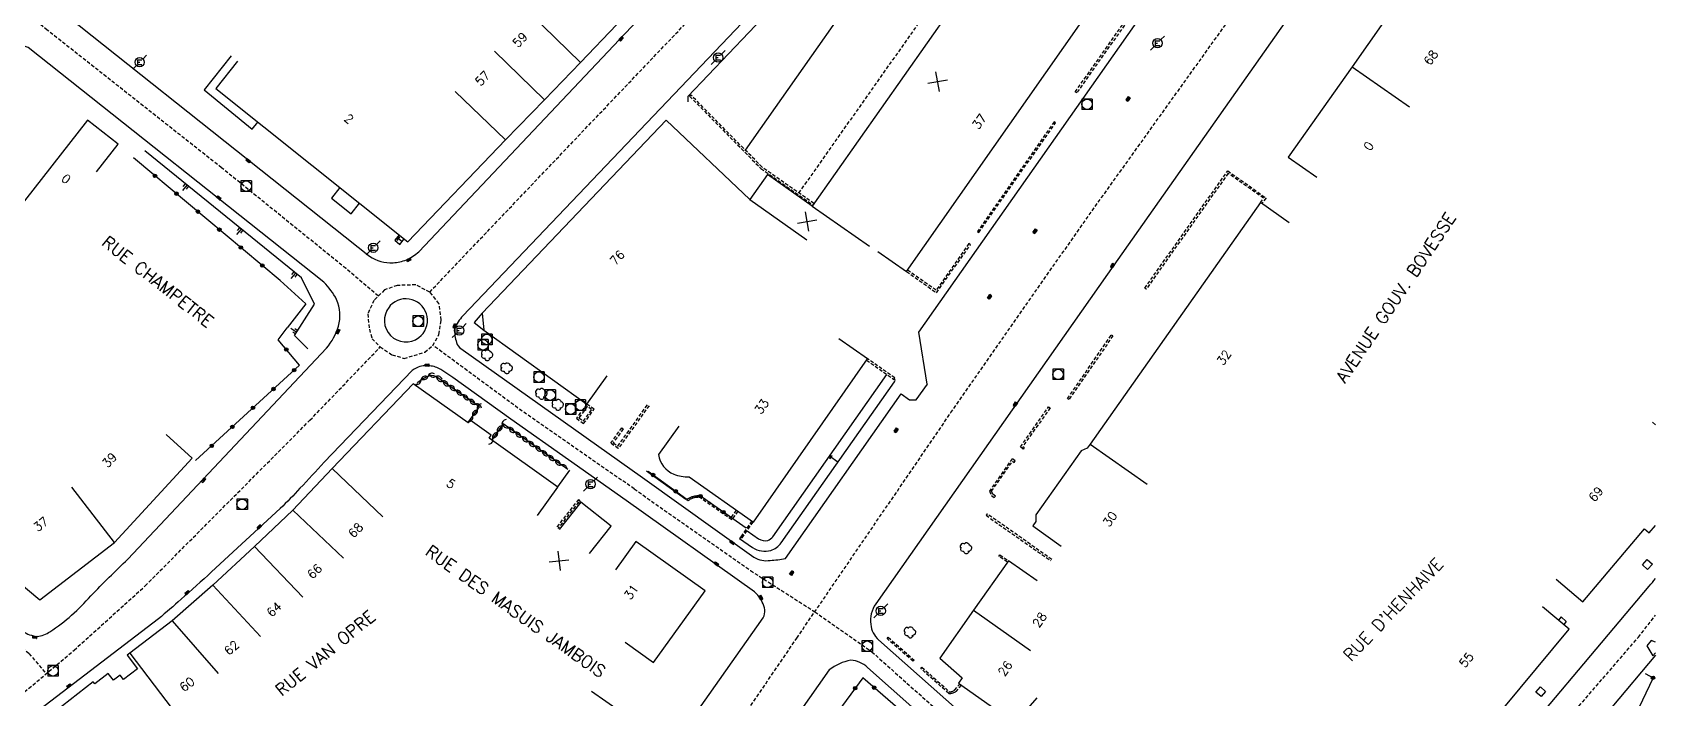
# Model space of a CAD drawing. Header units: millimetres. Extents: x 185000 to 186002, y 127000 to 128000.
# Drawn here: x 185767.9 to 186000, y 127604.1 to 127699.4 of the extents above; entities that cross this region are included whole.
import ezdxf
from ezdxf.enums import TextEntityAlignment as Align

# ---------------------------------------------------------------- set-up
doc = ezdxf.new("R2010")
doc.units = ezdxf.units.MM
doc.linetypes.add('DASHED', pattern=[0.75, 0.5, -0.25])
doc.layers.get('0').update_dxf_attribs({"linetype": 'CONTINUOUS'})
for name, color, linetype in [('W0001', 6, 'DASHED'), ('W0008', 7, 'CONTINUOUS'), ('W0100', 7, 'CONTINUOUS'), ('W0112', 1, 'DASHED'), ('W0211', 2, 'CONTINUOUS'), ('W0300', 7, 'CONTINUOUS'), ('W0310', 3, 'CONTINUOUS'), ('W0322', 7, 'CONTINUOUS'), ('W0334', 7, 'CONTINUOUS'), ('W0400', 7, 'CONTINUOUS'), ('W0420', 7, 'CONTINUOUS'), ('W0471', 7, 'CONTINUOUS'), ('W0989', 7, 'CONTINUOUS'), ('W0991', 7, 'CONTINUOUS'), ('W1102', 7, 'CONTINUOUS')]:
    doc.layers.add(name, color=color, linetype=linetype)
doc.styles.get("Standard").update_dxf_attribs({"font": 'romans.shx', "width": 0.85})

# ---------------------------------------------------------------- blocks, each defined once
blk = doc.blocks.new('t322o')
at = {"color": 0, "linetype": 'Continuous'}
for radius in [0.25, 0.15]:
    blk.add_circle((0, 0), radius, dxfattribs=at)
blk = doc.blocks.new('T471')
for p, q in [((-0.333334, 0.333334), (-0.333334, -0.333334)), ((-0.333334, 0.333334), (0.333334, 0.333334)), ((-0.333334, 0), (0, 0)), ((0.500001, 0.500001), (1.000002, 1.000002)), ((-0.500001, -0.500001), (-1.000002, -1.000002)), ((-0.333334, -0.333334), (0.333334, -0.333334))]:
    blk.add_line(p, q)
blk.add_ellipse((0, 0), major_axis=(0.471405, 0.471405), ratio=1, start_param=5.4977871438, end_param=11.780972451)
blk = doc.blocks.new('T400')
for p, q in [((-0.15, 0.3), (0.15, 0.3)), ((-0.15, -0.25), (-0.15, 0.3)), ((-0.15, 0.15), (0.15, 0.15)), ((-0.15, 0), (0.15, 0)), ((0.15, 0.3), (0.15, -0.25)), ((-0.15, -0.15), (0.15, -0.15)), ((-0.15, -0.25), (-0.15, -0.3)), ((-0.15, -0.3), (0.15, -0.3)), ((0.15, -0.3), (0.15, -0.25))]:
    blk.add_line(p, q)
blk = doc.blocks.new('T420')
for p, q in [((0.75, 0.75), (-0.75, 0.75)), ((-0.75, 0.75), (-0.75, -0.75)), ((0.75, 0.75), (0.75, -0.75)), ((0.75, -0.75), (-0.75, -0.75))]:
    blk.add_line(p, q)
blk.add_ellipse((0, 0), major_axis=(-0.53, 0.53), ratio=1, start_param=3.926991, end_param=10.210176)
blk = doc.blocks.new('T300')
for p, q in [((-0.8, 0.51), (-0.86, 0.34)), ((-0.86, 0.34), (-0.86, 0.17)), ((-0.86, 0.17), (-0.74, 0.06)), ((-0.69, 0.63), (-0.8, 0.51)), ((-0.8, -0.06), (-0.74, 0.06)), ((-0.74, 0.06), (-0.69, 0.11)), ((-0.57, 0.69), (-0.69, 0.63)), ((-0.46, 0.69), (-0.57, 0.69)), ((-0.29, 0.63), (-0.46, 0.69)), ((-0.29, 0.63), (-0.17, 0.74)), ((-0.23, 0.57), (-0.29, 0.63)), ((-0.17, 0.74), (-0.06, 0.8)), ((-0.06, 0.8), (0.06, 0.8)), ((0.06, 0.8), (0.23, 0.74)), ((0.23, 0.74), (0.34, 0.63)), ((0.34, 0.63), (0.4, 0.51)), ((0.46, 0.46), (0.34, 0.46)), ((0.4, 0.51), (0.4, 0.46)), ((0.57, 0.4), (0.46, 0.46)), ((0.57, 0.4), (0.69, 0.29)), ((0.69, 0.29), (0.74, 0.17)), ((0.74, 0.06), (0.69, -0.17)), ((0.74, 0.17), (0.74, 0.06)), ((-0.8, -0.17), (-0.8, -0.06)), ((-0.8, -0.23), (-0.8, -0.17)), ((-0.74, -0.34), (-0.8, -0.23)), ((-0.69, -0.4), (-0.74, -0.34)), ((-0.51, -0.46), (-0.69, -0.4)), ((-0.4, -0.46), (-0.51, -0.46)), ((-0.4, -0.46), (-0.34, -0.46)), ((-0.34, -0.46), (-0.34, -0.4)), ((-0.34, -0.51), (-0.34, -0.46)), ((-0.29, -0.63), (-0.34, -0.51)), ((-0.17, -0.74), (-0.29, -0.63)), ((-0.06, -0.8), (-0.17, -0.74)), ((0.06, -0.8), (-0.06, -0.8)), ((0.17, -0.74), (0.06, -0.8)), ((0.23, -0.69), (0.17, -0.74)), ((0.29, -0.46), (0.23, -0.46)), ((0.29, -0.63), (0.23, -0.69)), ((0.46, -0.4), (0.29, -0.46)), ((0.34, -0.51), (0.29, -0.63)), ((0.34, -0.51), (0.34, -0.46)), ((0.57, -0.34), (0.46, -0.4)), ((0.63, -0.29), (0.57, -0.34)), ((0.69, -0.17), (0.63, -0.29))]:
    blk.add_line(p, q)
blk = doc.blocks.new('t112o')
at = {"color": 0, "linetype": 'Continuous'}
for p, q in [((-0.5, 0.5), (0.5, 0.5)), ((-0.5, -0.5), (-0.5, 0.5)), ((0.5, 0.5), (0.5, -0.5)), ((0.5, -0.5), (-0.5, -0.5))]:
    blk.add_line(p, q, dxfattribs=at)
blk = doc.blocks.new('t211o')
at = {"color": 0, "linetype": 'Continuous'}
for p, q in [((-0.29, 0.5), (-0.29, 0)), ((0, 1), (0, 0)), ((0.29, 0.5), (0.29, 0))]:
    blk.add_line(p, q, dxfattribs=at)
blk = doc.blocks.new('t310o')
at = {"color": 0, "linetype": 'Continuous'}
for centre, start, end in [((-0.5, 0.38), 216.8699, 323.1304), ((0.5, -0.37), 36.8699, 143.1303)]:
    blk.add_arc(centre, 0.625, start, end, dxfattribs=at)
blk = doc.blocks.new('t991o')
at = {"color": 0, "linetype": 'Continuous'}
for p, q in [((-1, 1), (1, -1)), ((-1, -1), (1, 1))]:
    blk.add_line(p, q, dxfattribs=at)

msp = doc.modelspace()

# ---------------------------------------------------------------- linework, layer by layer
at = {"layer": 'W0001'}
for points in [[(185824.68, 127662.25), (185889.34, 127730.15), (185914.15, 127756.15), (185937.21, 127780.4), (185952.12, 127795.6), (185943.61, 127803.08), (185922.72, 127823.23), (185911.68, 127833.24), (185880.05, 127855.98), (185864.3, 127851.58)], [(185759.81, 127445.18), (185782.18, 127475.76), (185800.56, 127502.07), (185808.99, 127514.95), (185815.92, 127525.05), (185846.55, 127568.13), (185868.51, 127600.01), (185877.18, 127612.73), (185899.22, 127645), (185918.55, 127672.67), (185995.12, 127779.52), (186000, 127786.78)], [(185817.31, 127661.69), (185812.71, 127665.61), (185794.91, 127680.03), (185769.97, 127699.74), (185754.51, 127712.1), (185747.02, 127718.7), (185721.18, 127739.02), (185714, 127744.83)], [(185877.49, 127676.42), (185902.07, 127711.26), (185899.06, 127715.41), (185887.32, 127728.02)], [(185672.71, 127686.05), (185701.58, 127662.51), (185709.46, 127658.57), (185754.19, 127621.34), (185767.37, 127610.55), (185769.82, 127607.65)], [(185667.7, 127524.65), (185675.97, 127532.86), (185679.75, 127537.4), (185685.86, 127542.14), (185690.06, 127542.96), (185715.75, 127564.18), (185718.91, 127569.19), (185729.91, 127578.12), (185751.14, 127593.3), (185761.59, 127600.71), (185773.82, 127611.02), (185783.99, 127620.22), (185807.55, 127643.91), (185817.61, 127654.4)], [(185853.94, 127634.08), (185837.91, 127645.21), (185825.15, 127654.62)], [(185853.94, 127634.08), (185870.55, 127622.41), (185879.76, 127616.51), (185887.91, 127610.79), (185904.71, 127595.78)], [(185810.04, 127396.72), (185864.05, 127471.66), (185870.01, 127478.63), (185908.55, 127514.89), (185914.91, 127521.07), (185948.86, 127556.46), (185997.55, 127612.86), (186000, 127616.02)]]:
    msp.add_lwpolyline(points, dxfattribs=at)
msp.add_lwpolyline([(185817.61, 127654.4), (185819.3, 127653.28), (185821.04, 127652.75), (185824, 127653.66), (185825.15, 127654.62), (185826.01, 127656.19), (185826.32, 127658.25), (185826.01, 127660.63), (185824.68, 127662.25), (185822.69, 127663.28), (185820.01, 127663.2), (185818.22, 127662.56), (185816.71, 127661.06), (185815.82, 127659.12), (185816.05, 127656.93), (185816.43, 127655.57)], close=True, dxfattribs=at)
at = {"layer": 'W0008', "flags": 128}
for points in [[(185968.46, 127798.03), (185966.73, 127799.22), (185967.98, 127800.73, 0.1166), (185966.03, 127801.43, 0.102), (185964.96, 127801.21, 0.1059), (185963.66, 127800.29), (185946.12, 127781.78), (185885.89, 127718.18), (185829.44, 127658.84, 0.1269), (185828.27, 127657.02, 0.100677), (185828.52, 127655.02, 0.1427), (185829.15, 127654.16), (185855.1, 127635.73)], [(185855.1, 127635.73), (185871.04, 127624.32, 0.1674), (185873.37, 127623.85, 0.0304), (185875.55, 127624.14), (185892.09, 127647.7), (185893.31, 127646.84), (185894.26, 127646.82), (185895.86, 127649.07), (185895.83, 127649.07), (185894.65, 127656.51), (185964.58, 127756.03), (185968.8, 127753.09), (185988.16, 127780.38, 0.1504), (185988.56, 127782.99, 0.1435), (185987.34, 127784.65), (185981.01, 127789.94), (185978.67, 127789.39), (185968.46, 127798.03)], [(186000, 127763.28), (185998.47, 127764.37, 0.1705), (185995.03, 127765.23, 0.1339), (185992.1, 127764.27, 0.0516), (185990.56, 127762.87), (185979.5, 127747.19), (185952.88, 127709.25), (185921.64, 127664.79), (185888.47, 127617.63, 0.1845), (185887.75, 127614.71, 0.1781), (185888.88, 127612.48), (185906.04, 127597.27)], [(185869.83, 127682.55), (185892.8, 127715.2), (185896.82, 127712.21, 0.223), (185897.57, 127711.97, 0.2243), (185897.94, 127712.46, 0.1711), (185897.93, 127712.89), (185897.35, 127714.29), (185890.7, 127720.79), (185861.59, 127690.23), (185861.58, 127689.48)], [(185852.77, 127632.43), (185836.28, 127644.05), (185828, 127650.04), (185826.29, 127651.17, 0.1218), (185824.68, 127651.68, 0.1329), (185822.82, 127651.43, 0.038), (185822.16, 127651.03), (185809.61, 127637.9, 0.0004), (185806.13, 127634.18, -0.0181), (185803.3, 127631.29), (185793.49, 127622.21, -0.0041), (185789.12, 127618.3, -0.0193), (185785.89, 127615.52), (185764.03, 127598.78, 0.1981), (185763.14, 127597.22, 0.0918), (185763.33, 127595.88), (185763.58, 127595.3), (185770.6, 127585.4, 0.0424), (185772.87, 127582.69, 0.0437), (185775.7, 127580.33), (185789.84, 127570.46, 0.1993), (185791.89, 127570.08, 0.1086), (185793.85, 127571.15)], [(185812.46, 127554.82), (185817.33, 127551.43, 0.0915), (185820.5, 127550, 0.1299), (185824.34, 127549.99, 0.1675), (185828.19, 127552.81), (185844.28, 127575.72), (185857.85, 127595.01), (185872.39, 127615.64, 0.2548), (185872.24, 127617.89, 0.1331), (185871.11, 127619.36), (185852.77, 127632.43)], [(185906.04, 127597.27), (185944.21, 127563.33, 0.0444), (185945.52, 127562.32, 0.1127), (185947.04, 127561.77, 0.1102), (185948.44, 127561.94, 0.1234), (185949.6, 127562.7), (185951.58, 127564.9), (185955.95, 127569.73), (185975.6, 127592.24), (185999.09, 127620.17, 0.00217), (186000, 127621.25, 0.0082)], [(186000, 127610.32), (185987.49, 127595.4, -0.0021), (185978.56, 127584.81, -0.0053), (185969.47, 127574.36), (185961.08, 127564.95), (185939.99, 127541.5, -0.0011), (185933.71, 127534.55, -0.002), (185927.4, 127527.64, -0.0034), (185924.07, 127524.07, -0.0076), (185920.66, 127520.57, -0.004), (185918.76, 127518.71, -0.0013), (185916.83, 127516.87), (185914.32, 127516.94), (185910.65, 127513.51), (185910.61, 127511.2), (185906.1, 127506.89), (185879.8, 127482.96, 0.0256), (185874.02, 127477.07, 0.0109), (185868.67, 127470.76, 0.0053), (185863.6, 127464.45, 0.0087), (185858.71, 127458), (185826.08, 127413.26), (185812.29, 127394), (185812.29, 127394)], [(185903.38, 127594.28), (185887.29, 127608.55, 0.1679), (185884.9, 127609.58, 0.1175), (185881.83, 127608.19), (185865.84, 127585.46), (185862.67, 127580.97), (185849.9, 127562.79), (185821.21, 127521.97, 0.2312), (185821.07, 127519.49, 0.0993), (185822.68, 127517.07), (185845.82, 127500.84), (185866.09, 127486.72)]]:
    msp.add_lwpolyline(points, format="xyb", dxfattribs=at)
for points in [[(185852.65, 127699.25), (185873.93, 127721.72, 0.1977), (185874.79, 127724.66, 0.1138), (185873.9, 127727.78, 0.0774), (185873.05, 127728.96), (185815.67, 127784.62, 0.2353), (185814.61, 127784.88, 0.1145), (185813.67, 127784.36), (185756.95, 127717.03, 0.1358), (185756.48, 127715.53, 0.1966), (185757.36, 127714.06), (185816.09, 127667.39, 0.1768), (185819.44, 127666.45, 0.0933), (185821.36, 127666.87, 0.058), (185823.13, 127668.01)], [(185767.26, 127697.26, 0.1073), (185766.09, 127697.47, 0.1892), (185764.81, 127696.66), (185743.77, 127669.77), (185740.83, 127672.05), (185729.17, 127681.76, 0.2268), (185727.39, 127682.18, 0.105), (185726.26, 127681.51), (185710.21, 127662.05, 0.106), (185710.05, 127661.01, 0.1042), (185710.5, 127660.08), (185766.46, 127613.72, 0.1254), (185768.55, 127612.99, 0.1239), (185770.37, 127613.66, 0.0695), (185776.22, 127618.79, -0.0074), (185781.49, 127624.05), (185809.94, 127654.21, 0.086), (185811.65, 127657.38, 0.1682), (185811.37, 127661.17, 0.0785), (185809.54, 127663.67)]]:
    msp.add_lwpolyline(points, format="xyb", close=True, dxfattribs=at)
at = {"layer": 'W0008'}
msp.add_lwpolyline([(185819.05, 127660.33), (185818.88, 127660.09, 0.883532), (185823.12, 127655.74, 1.090283)], format="xyb", close=True, dxfattribs=at)
at = {"layer": 'W0008', "flags": 128}
msp.add_lwpolyline([(186000, 127612.15), (185999.39, 127612.4), (185998.75, 127611.64), (185999.63, 127610.22), (186000, 127610.64)], dxfattribs=at)
at = {"layer": 'W0100'}
for p, q in [((185986.5, 127615.78), (185986.12, 127615.32)), ((185987.24, 127615.13), (185986.5, 127615.78)), ((185987.24, 127615.13), (185986.87, 127614.69))]:
    msp.add_line(p, q, dxfattribs=at)
at = {"layer": 'W0100', "flags": 128}
for points in [[(186000, 127753.69), (185988.53, 127737.47), (185987.29, 127738.32), (185987.02, 127737.92), (185986.71, 127737.47), (185988.43, 127736.38), (185970.03, 127710.11), (185968.45, 127711.34), (185968.06, 127710.84), (185967.74, 127710.42), (185968.14, 127710.12), (185973.49, 127705.23), (185971.43, 127702.37), (185965.22, 127706.84), (185956.6, 127694.5), (185947.46, 127681.57), (185951.54, 127678.68)], [(185797.21, 127695.29), (185794.09, 127691.38), (185821.57, 127669.43), (185835.54, 127684.04), (185841.12, 127689.77), (185846.27, 127695.08), (185851.46, 127700.53), (185856.61, 127705.89), (185861.66, 127711.21), (185866.71, 127716.52), (185872.23, 127722.25), (185867.49, 127726.88), (185861.42, 127732.8), (185857.93, 127729.22)], [(185912.06, 127728.91), (185908, 127731.82), (185900.8, 127721.78), (185907.87, 127715.08), (185905.68, 127711.98), (185879.37, 127674.54), (185872.99, 127679.05), (185870.47, 127675.48), (185858.49, 127686.87), (185832.2, 127659.22), (185832.42, 127656.82), (185847.15, 127646.23), (185850.07, 127650.29)], [(185947.59, 127672.18), (185943.5, 127675.06), (185919.14, 127640.51), (185918.71, 127639.91), (185917.84, 127639.54), (185911.38, 127630.39), (185911.38, 127629.42), (185910.92, 127628.79), (185915.01, 127625.92)], [(185820.31, 127670.44), (185819.69, 127669.66), (185820.4, 127669.08), (185821.02, 127669.86)], [(185840.11, 127630.28), (185843.02, 127634.34), (185833.2, 127641.37), (185833.49, 127641.78), (185830.45, 127643.91), (185830.18, 127643.53), (185822.33, 127649.14)], [(185764.15, 127628.68), (185760.95, 127624.84), (185768.94, 127618.2), (185779.58, 127626.41), (185790.69, 127638.51), (185787.01, 127641.89)], [(185847.53, 127624.83), (185850.64, 127628.74), (185846.3, 127632.18), (185843.2, 127628.26)], [(185985.79, 127621.16), (185989.62, 127617.94), (185998.4, 127628.37), (185999.08, 127627.8), (186000, 127628.86)], [(185852.64, 127612.17), (185856.69, 127609.24), (185864.1, 127619.52), (185854.15, 127626.57), (185851.26, 127622.49)], [(185911.55, 127620.93), (185907.47, 127623.81), (185902.46, 127616.73), (185897.62, 127609.87), (185900.82, 127607.04), (185900.3, 127606.3), (185905.63, 127602.55), (185905.74, 127602.72), (185908.26, 127600.45), (185911.57, 127604.19)], [(185940.51, 127579.66), (185937.28, 127575.85), (185939.54, 127573.94), (185938.89, 127573.17), (185946.09, 127567.07), (185947.49, 127567.2), (185955.64, 127576.44), (185959.59, 127581.3), (185963.63, 127585.79), (185967.63, 127590.25), (185971.3, 127594.34), (185987.66, 127614.04), (185983.81, 127617.23), (185983.81, 127617.23)]]:
    msp.add_lwpolyline(points, dxfattribs=at)
at = {"layer": 'W0100'}
for points in [[(185888.77, 127668.06), (185892.87, 127665.19), (185920.18, 127704.21), (185916.09, 127707.08)], [(185777.03, 127679.47), (185780.13, 127683.4), (185775.76, 127686.84), (185760.37, 127667.26), (185764.3, 127664.17)], [(185820.71, 127669.47), (185820, 127670.05), (185820.04, 127669.65), (185820.39, 127670.09), (185820, 127670.05)], [(185822.33, 127649.14), (185810.73, 127636.99), (185805.11, 127631.05), (185799.63, 127625.86), (185793.66, 127620.3), (185787.84, 127615.21), (185781.79, 127610.57), (185781.41, 127610.28), (185782.87, 127608.37), (185780.9, 127606.83), (185780.4, 127607.46), (185779.46, 127606.72), (185778.69, 127607.7), (185776.77, 127606.2), (185776.55, 127606.48), (185765.57, 127597.91)], [(185883.07, 127637.9), (185881.84, 127638.76), (185881.91, 127638.37), (185882.23, 127638.83), (185881.84, 127638.76)], [(185832.38, 127583.15), (185836.47, 127580.28), (185851.93, 127602.24), (185847.84, 127605.12)]]:
    msp.add_lwpolyline(points, dxfattribs=at)
at = {"layer": 'W0100', "flags": 128}
for points in [[(185860.29, 127643.08), (185857.41, 127638.99, 0.263083), (185859.58, 127636.19, 0.1003), (185861.79, 127635.83), (185870.98, 127629.33), (185887.31, 127652.72), (185883.21, 127655.58)], [(185870.08, 127628.09), (185871.72, 127626.95, 0.215939), (185873.04, 127626.73, 0.16248), (185873.74, 127627.24), (185890.07, 127650.46)]]:
    msp.add_lwpolyline(points, format="xyb", dxfattribs=at)
at = {"layer": 'W0100'}
msp.add_lwpolyline([(185869.19, 127627.24), (185869.01, 127627), (185870.87, 127625.71, 0.2204), (185873.46, 127625.29, 0.166), (185874.96, 127626.38), (185891.17, 127649.42, 0.1751), (185891.24, 127649.64, 0.1507), (185891.11, 127649.86)], format="xyb", dxfattribs=at)
at = {"layer": 'W0112'}
for points in [[(185920.11, 127704.1), (185924.47, 127701.05), (185917.21, 127690.74), (185917.01, 127690.89), (185924.12, 127700.99), (185919.96, 127703.9)], [(185879.63, 127674.91), (185872.22, 127680.13), (185862.04, 127690.44), (185861.86, 127690.26), (185872.05, 127679.94), (185879.49, 127674.71)], [(185943.51, 127675.06), (185943.94, 127675.67), (185938.87, 127679.25), (185927.15, 127662.67), (185926.95, 127662.81), (185938.81, 127679.59), (185944.29, 127675.73), (185943.71, 127674.91)], [(185892.87, 127665.19), (185897.16, 127662.16), (185902.02, 127669.03), (185901.81, 127669.18), (185897.1, 127662.51), (185893.01, 127665.4)], [(185887.16, 127652.52), (185891.05, 127649.76), (185891.19, 127649.97), (185887.31, 127652.72)], [(185856.05, 127645.99), (185851.64, 127639.86), (185850.59, 127640.63), (185852.14, 127642.81), (185852.34, 127642.67), (185850.93, 127640.69), (185851.58, 127640.21), (185855.84, 127646.14)], [(185846.3, 127632.18), (185845.97, 127632.59), (185842.8, 127628.58)], [(185846.11, 127632.02), (185845.98, 127632.19), (185842.99, 127628.42)], [(185868.75, 127630.9), (185867.88, 127629.67), (185863.27, 127632.9), (185863.12, 127632.89), (185862.97, 127632.88), (185862.81, 127632.87), (185862.66, 127632.84), (185862.51, 127632.81), (185862.32, 127632.76), (185862.14, 127632.68), (185861.95, 127632.6), (185861.77, 127632.5), (185861.59, 127632.4), (185861.47, 127632.62), (185861.66, 127632.72), (185861.84, 127632.82), (185862.04, 127632.91), (185862.24, 127632.99), (185862.45, 127633.06), (185862.62, 127633.09), (185862.78, 127633.11), (185862.95, 127633.13), (185863.11, 127633.14), (185863.35, 127633.15), (185867.82, 127630.02), (185868.55, 127631.05)], [(185870.74, 127629.5), (185869.19, 127627.24), (185869.39, 127627.1), (185870.95, 127629.35)], [(185913.66, 127624), (185904.41, 127630.51), (185904.26, 127630.31), (185913.52, 127623.8)], [(185907.32, 127623.6), (185906.08, 127624.44), (185906.22, 127624.65), (185907.46, 127623.8)], [(185900.71, 127606.01), (185899.91, 127605.11), (185899.82, 127605.03), (185899.72, 127604.97), (185899.61, 127604.92), (185899.48, 127604.88), (185899.35, 127604.84), (185899.26, 127604.81), (185899.16, 127604.78), (185899.08, 127604.77), (185898.99, 127604.78), (185898.92, 127604.82), (185894.91, 127608.4), (185895.07, 127608.58), (185899.07, 127605.02), (185899.07, 127605.02), (185899.07, 127605.02), (185899.11, 127605.03), (185899.19, 127605.05), (185899.28, 127605.08), (185899.41, 127605.12), (185899.52, 127605.16), (185899.61, 127605.19), (185899.67, 127605.23), (185899.73, 127605.29), (185900.5, 127606.16)]]:
    msp.add_lwpolyline(points, dxfattribs=at)
for points in [[(185903.23, 127670.79), (185914.2, 127686.48), (185913.99, 127686.62), (185903.02, 127670.94)], [(185922.4, 127656), (185916.1, 127646.87), (185915.9, 127647.01), (185922.19, 127656.15)], [(185845.67, 127644.19), (185846.7, 127643.43), (185848.18, 127645.49), (185847.15, 127646.23)], [(185846.01, 127644.24), (185846.65, 127643.78), (185847.84, 127645.43), (185847.21, 127645.88)], [(185909.56, 127639.79), (185909.16, 127640.1), (185913.2, 127645.83), (185913.41, 127645.69), (185909.5, 127640.15), (185909.71, 127640)], [(185905.58, 127633.05), (185905.22, 127633.32), (185905.02, 127633.75), (185908.05, 127638.06), (185908.28, 127637.89), (185908.43, 127638.09), (185907.99, 127638.41), (185904.73, 127633.78), (185905.02, 127633.16), (185905.42, 127632.85)], [(185890.27, 127612.86), (185893.96, 127609.61), (185893.8, 127609.43), (185890.1, 127612.67)]]:
    msp.add_lwpolyline(points, close=True, dxfattribs=at)
at = {"layer": 'W0211'}
for points in [[(185807.27, 127654.11), (185805.35, 127656.02), (185808.21, 127660.54), (185806.34, 127664.3), (185783.94, 127682.45)], [(185803.31, 127663.91), (185806.98, 127660.55), (185804.31, 127657.14)]]:
    msp.add_lwpolyline(points, dxfattribs=at)
at = {"layer": 'W0310', "flags": 128}
msp.add_lwpolyline([(185830.14, 127643.56), (185831.78, 127645.85), (185825.58, 127650.15, 0.244), (185824.26, 127650.11, 0.0769), (185822.83, 127649.17)], format="xyb", dxfattribs=at)
msp.add_lwpolyline([(185844.43, 127636.86), (185835.18, 127643.38), (185833.55, 127641.11)], dxfattribs=at)
at = {"layer": 'W0322'}
msp.add_line((185803.31, 127663.91), (185782.32, 127681.45), dxfattribs=at)
at = {"layer": 'W0322', "flags": 128}
for points in [[(185791.19, 127638.13), (185806.08, 127651.81), (185802.99, 127655.4), (185804.31, 127657.14)], [(185900.27, 127592.21), (185901.63, 127594.06), (185886.61, 127607.08), (185880.82, 127599.13)], [(185998.51, 127607.69), (185999.68, 127607.05), (185997.08, 127601.69), (185978.81, 127563.87), (185978.81, 127563.87)]]:
    msp.add_lwpolyline(points, dxfattribs=at)
msp.add_lwpolyline([(185869.96, 127628.47), (185863.41, 127633.06, 0.0709), (185862.2, 127632.93, 0.0471), (185861.47, 127632.59), (185855.94, 127636.6)], format="xyb", dxfattribs=at)
at = {"layer": 'W0334'}
msp.add_line((185855.71, 127636.66), (185861.29, 127632.6), dxfattribs=at)
at = {"layer": 'W0334', "flags": 128}
for points in [[(185796.29, 127696.03), (185792.44, 127691.21), (185799.31, 127685.55), (185800.12, 127686.56)], [(185811.83, 127677.21), (185810.63, 127675.7), (185813.45, 127673.45), (185814.65, 127674.96)], [(185842.99, 127634.37), (185844.73, 127636.75)]]:
    msp.add_lwpolyline(points, dxfattribs=at)
at = {"layer": 'W0334'}
msp.add_lwpolyline([(185832.2, 127659.22), (185831.04, 127657.88), (185832.42, 127656.82)], dxfattribs=at)
at = {"layer": 'W1102'}
for p, q in [((185846.27, 127695.08), (185839.1, 127702.05)), ((185841.12, 127689.77), (185833.95, 127696.74)), ((185956.6, 127694.5), (185964.79, 127688.77)), ((185835.54, 127684.04), (185828.31, 127690.95)), ((185870.47, 127675.48), (185878.64, 127669.71)), ((185879.37, 127674.54), (185887.56, 127668.8)), ((186000, 127643.27), (185999.55, 127643.65)), ((185919.14, 127640.51), (185927.31, 127634.75)), ((185810.73, 127636.99), (185817.96, 127630.08)), ((185779.58, 127626.41), (185773.48, 127634.33)), ((185805.11, 127631.05), (185812.37, 127624.18)), ((185799.63, 127625.86), (185806.52, 127618.6)), ((185793.66, 127620.3), (185800.47, 127612.98)), ((185787.84, 127615.21), (185794.43, 127607.68)), ((185902.46, 127616.73), (185910.63, 127610.96)), ((185781.79, 127610.57), (185787.87, 127602.63))]:
    msp.add_line(p, q, dxfattribs=at)

# ---------------------------------------------------------------- block references
at = {"layer": 'W0112'}
for p, rotation in [((185998.84, 127623.27), 47.73809095593103), ((185983.58, 127605.07), 49.41972550136732)]:
    msp.add_blockref('t112o', p, dxfattribs=dict(at, rotation=rotation))
at = {"layer": 'W0211'}
for p, rotation in [((185789.98, 127677.56), 140.9886252852761), ((185797.75, 127671.26), 140.9886252852761), ((185805.52, 127664.97), 140.9886252852761), ((185805.68, 127656.53), 57.63769245268387)]:
    msp.add_blockref('t211o', p, dxfattribs=dict(at, rotation=rotation))
at = {"layer": 'W0300'}
for p in [(185832.93, 127653.22), (185835.72, 127651.34), (185840.69, 127647.68), (185843.05, 127646.11), (185901.43, 127625.6), (185893.42, 127613.55)]:
    msp.add_blockref('T300', p, dxfattribs=at)
at = {"layer": 'W0310'}
for p, rotation in [((185823.42, 127649.63), 214.45467775041), ((185824.43, 127650.19), 201.666966415), ((185825.55, 127650.16), 155.3656671477488), ((185826.5, 127649.51), 145.2936559713679), ((185827.45, 127648.85), 145.2936559713679), ((185828.4, 127648.19), 145.2936559713679), ((185829.35, 127647.53), 145.2936559713679), ((185830.3, 127646.88), 145.2936559713679), ((185830.81, 127644.5), 54.43496269185304), ((185831.25, 127646.22), 145.2936559713679), ((185831.48, 127645.43), 54.43496269185304), ((185834.37, 127642.26), 234.4349626905041), ((185835.04, 127643.19), 234.4349626905041), ((185835.93, 127642.85), 144.8196805180542), ((185836.87, 127642.19), 144.8196805180542), ((185833.7, 127641.32), 234.4349626905041), ((185837.82, 127641.52), 144.8196805180542), ((185838.76, 127640.86), 144.8196805180542), ((185839.71, 127640.19), 144.8196805180542), ((185840.65, 127639.53), 144.8196805180542), ((185841.6, 127638.86), 144.8196805180542), ((185842.54, 127638.19), 144.8196805180542), ((185843.48, 127637.53), 144.8196805180542)]:
    msp.add_blockref('t310o', p, dxfattribs=dict(at, rotation=rotation))
at = {"layer": 'W0322'}
for p, rotation in [((185785.39, 127678.89), 140.1102078697467), ((185788.46, 127676.32), 140.1102078697467), ((185791.53, 127673.76), 140.1102078697467), ((185794.6, 127671.19), 140.1102078697467), ((185797.67, 127668.63), 140.1102078697467), ((185800.74, 127666.06), 140.1102078697467), ((185804.17, 127654.03), 130.805811529286), ((185805.29, 127651.09), 42.57501742886816), ((185802.35, 127648.38), 42.57501742886816), ((185799.4, 127645.68), 42.57501742886816), ((185796.46, 127642.97), 42.57501742886816), ((185793.51, 127640.26), 42.57501742886816), ((185856.63, 127636.09), 144.1142627309405), ((185859.87, 127633.75), 144.1142627309405), ((185863.41, 127633.06), 178.3186202177502), ((185866.69, 127630.77), 144.9681263452757), ((185885.53, 127605.59), 233.9451369951135), ((185888.24, 127605.66), 139.0769593796994), ((185999.64, 127607.07), 330.893054942393)]:
    msp.add_blockref('t322o', p, dxfattribs=dict(at, rotation=rotation))
at = {"layer": 'W0400'}
for p, rotation in [((185852.06, 127698.49), 138.0510659293533), ((185924.57, 127689.89), 326.322078716401), ((185798.72, 127681.06), 231.2751864204998), ((185794.53, 127675.74), 51.45494649866161), ((185911.25, 127670.97), 323.4573934902413), ((185821.69, 127666.86), 117.9962237459701), ((185922.34, 127666.04), 324.940660929049), ((185904.75, 127661.55), 147.3828370670178), ((185811.57, 127656.61), 336.6971978676587), ((185828.26, 127657.41), 337.0477471811863), ((185824.32, 127651.78), 90), ((185908.43, 127646.2), 324.4185575587571), ((185891.39, 127642.48), 325.8538467401251), ((185792.33, 127635.34), 317.6425611717518), ((185800.3, 127628.65), 134.5959188487282), ((185867.94, 127626.4), 54.9555129919326), ((185865.69, 127623.36), 53.91086158336635), ((185876.45, 127622.05), 147.7003983140673), ((185790, 127619.25), 132.3781795757416), ((185872.04, 127618.53), 32.34819156852817), ((185768.22, 127612.86), 82.61765107941358), ((185773.08, 127605.91), 307.9769472063071)]:
    msp.add_blockref('T400', p, dxfattribs=dict(at, rotation=rotation))
at = {"layer": 'W0420'}
for p in [(185918.7, 127689.12), (185798.44, 127677.41), (185823.02, 127658.08), (185832.3, 127654.71), (185832.85, 127655.47), (185840.3, 127650.08), (185914.56, 127650.47), (185841.92, 127647.51), (185844.84, 127645.5), (185846.23, 127646.06), (185797.85, 127631.89), (185873.01, 127620.72), (185887.25, 127611.58), (185770.8, 127608.06)]:
    msp.add_blockref('T420', p, dxfattribs=at)
at = {"layer": 'W0471'}
for p in [(185928.77, 127697.87), (185783.2, 127695.13), (185865.93, 127695.8), (185816.61, 127668.6), (185828.91, 127656.75), (185847.68, 127634.78), (185889.18, 127616.63)]:
    msp.add_blockref('T471', p, dxfattribs=at)
at = {"layer": 'W0991'}
for p, rotation in [((185897.33, 127692.36), 54.89067503220194), ((185878.67, 127672.36), 54.80069394152162), ((185843.19, 127623.8), 321.6051111493626)]:
    msp.add_blockref('t991o', p, dxfattribs=dict(at, rotation=rotation))

# ---------------------------------------------------------------- texts
at = {"layer": 'W0989'}
for s, rotation, p in [('AVENUE GOUV. BOVESSE', 56.0932, (185962.84, 127661.49)), ('RUE CHAMPETRE', 321.8047, (185785.79, 127663.76)), ('RUE DES MASUIS JAMBOIS', 324.7453, (185836.97, 127616.58)), ("RUE D'HENHAIVE", 46.1543, (185962.48, 127616.84)), ('RUE VAN OPRE', 39.5477, (185809.73, 127610.62))]:
    msp.add_text(s, height=1.75, rotation=rotation, dxfattribs=at).set_placement(p, align=Align.MIDDLE)
at = {"layer": 'W0991'}
for s, rotation, p in [('59', 45.8642, (185837.6, 127698.35)), ('68', 55.0561, (185967.87, 127695.8)), ('57', 45.7898, (185832.24, 127692.83)), ('2', 321.3792, (185813.14, 127687.05)), ('37', 55.0028, (185903.29, 127686.66)), ('0', 54.7666, (185958.97, 127683.13)), ('0', 321.7117, (185772.68, 127678.45)), ('76', 46.4466, (185851.5, 127667.18)), ('32', 54.8062, (185938.27, 127652.89)), ('33', 55.0852, (185872.17, 127645.89)), ('39', 47.441, (185778.88, 127638.21)), ('5', 324.435, (185827.73, 127634.83)), ('69', 49.9102, (185991.47, 127633.35)), ('37', 37.6235, (185769.07, 127629.04)), ('68', 46.5727, (185814.09, 127628.18)), ('30', 54.9548, (185921.98, 127629.77)), ('66', 43.5114, (185808.22, 127622.29)), ('31', 54.2211, (185853.5, 127619.35)), ('64', 42.9313, (185802.43, 127616.85)), ('28', 54.7486, (185911.91, 127615.36)), ('62', 41.2125, (185796.35, 127611.36)), ('55', 50.2961, (185972.94, 127609.62)), ('26', 54.7681, (185906.98, 127608.4)), ('60', 37.4289, (185789.98, 127606.14))]:
    msp.add_text(s, height=1.25, rotation=rotation, dxfattribs=at).set_placement(p, align=Align.MIDDLE)

doc.saveas('drawing.dxf')
